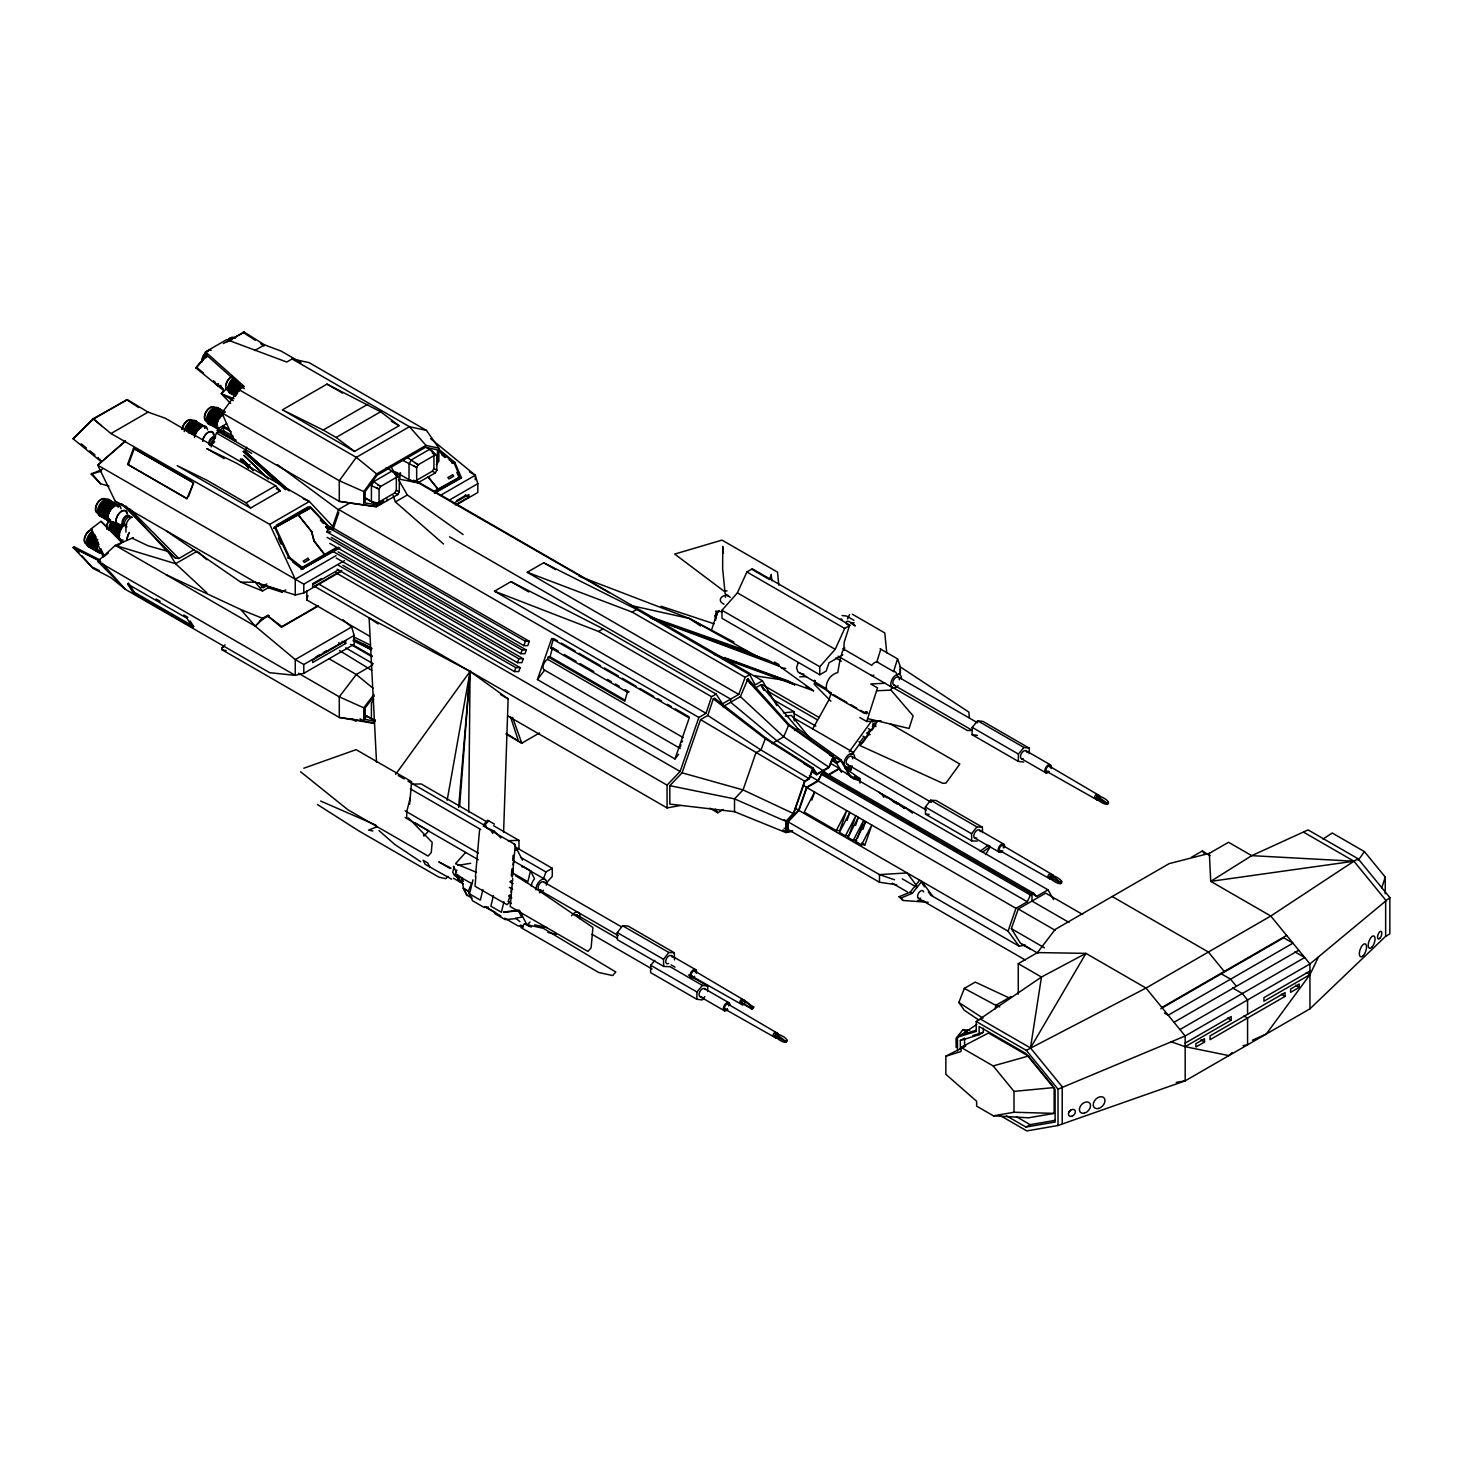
<?xml version="1.0" encoding="UTF-8"?>
<svg xmlns="http://www.w3.org/2000/svg" width="1463" height="1463" viewBox="0 0 1463 1463"><rect width="100%" height="100%" fill="white"/><g stroke="black" fill="none" stroke-linecap="round" stroke-linejoin="round"><path stroke-width="1.5" d="M468.709 811.965L470.08 671.407L369.115 617.843L314.6 586.37M654.839 960.35L650.724 965.306L650.578 972.584L696.827 999.284L702.149 999.961L704.892 996.65M696.827 999.284L696.973 992.005L702.441 985.385L707.763 986.062L707.653 991.53M841.499 655.607L841.518 654.656A7.516 4.334 -60 0 1 844.846 647.963M1023.625 762.04L1018.285 761.382L972.054 734.682L972.2 727.385L977.668 720.784L982.99 721.442L1029.239 748.142L1029.129 753.61M1018.285 761.382L1018.431 754.085L1023.917 747.465L1029.239 748.142M503.601 832.081L508.118 698.875L470.08 671.407L395.65 774.329M342.964 619.745L351.65 627.005L354.174 635.417L354.174 644.25L303.792 673.346L295.252 675.357L269.686 672.687L125.434 589.388L110.95 577.684L93.083 568.394L82.129 555.94M843.749 650.377L844.169 642.257L849.528 625.652L846.547 623.915C844.224 614.753 863.956 632.821 850.716 622.945M459.675 805.784L470.08 671.407L447.148 800.298M458.632 807.485L470.08 671.407M409.622 804.321L411.615 781.681L356.131 749.659L303.792 768.221M475.42 876.739L479.626 829.375M475.841 876.977L475.018 886.231L507.058 904.719L510.258 901.19M511.319 875.624L511.922 868.839M512.727 859.787L513.129 855.252M509.91 896.289L508.118 901.537L511.282 903.366M511.062 892.137L511.447 887.602M512.452 876.282L515.269 844.59L491.367 830.783M512.708 878.55L510.221 906.548L587.907 951.407L591.107 947.878L592.917 927.487L521.541 878.861M715.425 615.009L715.7 620.074M108.701 514.025L107.348 515.47L98.368 510.276L98.606 509.142L106.909 513.001M98.368 510.276L99.722 508.85M88.53 539.774L97.509 544.949L96.156 546.394L97.271 546.101L88.292 540.908M102.995 514.976L103.562 516.22M110.182 506.052L109.944 507.186L111.06 506.875M109.56 528.289L119.655 533.172L118.54 533.465L109.56 528.289L109.798 527.155L119.893 532.038M110.676 527.997L110.914 526.845M118.54 533.465L118.759 532.331L109.798 527.155M121.374 524.047L121.136 525.18L122.252 524.888M196.755 427.196L196.517 428.33L197.633 428.019M207.325 418.509L208.679 417.065L207.325 418.509L216.305 423.685L216.524 422.551L207.545 417.376M214.75 409.512L215.921 407.811L223.108 411.944M215.628 409.274L215.921 407.811M219.139 414.267L218.901 415.401L220.017 415.108M237.646 392.779L228.685 387.585L228.905 386.451L237.207 390.292M228.685 387.585L230.038 386.159M233.001 393.748L233.312 392.285M469.97 892.211L472.97 879.848M482.9 889.595L480.358 900.129L468.837 893.472L472.604 900.787L484.125 907.444L488.386 907.06M493.415 895.667L490.873 906.2L501.407 912.272L503.949 901.738M410.17 798.012L406.732 811.782L406.732 818.402M512.873 864.724L513.787 861.085M513.111 869.04L512.196 877.087M513.074 860.665L530.557 870.759L527.832 881.695L511.995 872.57M845.047 766.722L850.863 770.087L851.96 765.716M369.115 635.893L306.809 599.94L307.925 595.551M680.222 748.434L544.638 670.145A6.273 3.621 -60 0 1 543.322 665.116A6.273 3.621 -60 0 1 547.656 659.338L548.296 657.052L550.033 656.814L624.573 699.863M625.14 689.658L629.072 691.908L627.334 692.145L550.838 647.981L553.471 638.526L557.403 640.794M550.033 656.814L552.557 647.743L558.445 651.145M627.334 692.145L624.811 701.216L548.296 657.052M880.799 649.188L876.831 661.843L893.6 671.517A7.516 4.334 -60 0 1 896.417 673.309M893.6 671.517L897.569 658.88L880.086 648.767M454.024 866.791L452.798 872.314L454.39 875.386L459.144 878.129M1381.767 887.858L1385.242 877.05L1364.43 851.612L1332.226 833.014L1323.009 839.049M711.841 629.181L716.742 613.985L715.626 611.187L722.375 611.717M751.671 569.217L769.556 579.549L771.22 574.374L771.842 580.701M815.275 680.642L814.141 684.154L830.929 701.216M847.571 618.94L849.546 614.588M812.623 729.049L828.991 699.735L831.057 693.297L826.705 690.518C824.602 683.002 830.289 674.224 837.75 672.559L840.439 657.545M859.897 717.583L866.681 721.497L877.526 687.884L870.741 683.971L885.115 683.258M867.614 718.589L909.072 728.464L913.131 715.864L890.967 690.079L891.9 687.189M680.441 805.491L667.073 807.923L667.073 785.137L680.112 771.495L698.857 717.455L706.026 713.304L711.585 696.699L716.12 694.084L722.521 703.794L738.76 694.413L745.161 677.314L749.696 674.699L755.255 684.885L762.424 680.752L776.762 705.532M792.178 831.405L785.869 832.557L734.517 811.691L669.816 804.101L669.816 785.686L682.087 772.83L700.539 719.631L707.763 715.462L713.304 698.857L714.511 698.162L765.643 737.901L813.081 768.057L816.976 773.964L828.844 767.124L833.453 756.298L836.836 762.497L841.225 759.974L851.338 777.438M785.869 832.557L785.869 821.346L793.33 813.519L804.577 781.132L808.966 778.59L813.081 768.057M459.199 881.403L455.432 874.069L456.84 869.955M276.909 482.369L243.443 451.427L245.199 451.427L289.089 490.452M245.199 451.427L246.662 447.184M326.889 531.91L328.407 527.558L332.32 527.576L529.295 641.288L527.796 645.64L523.882 645.64L326.889 531.91L330.803 531.91M332.32 527.576L338.593 509.453L349.822 502.979M333.71 527.393L338.794 512.727M514.427 671.554L515.781 667.64L520.151 667.658L518.798 671.554L514.427 671.554L337.13 569.198M517.5 662.666L518.853 658.752L523.242 658.752L521.889 662.666L517.5 662.666L336.271 558.025M520.865 653.705L522.145 650.011L526.278 650.011L524.998 653.705L520.865 653.705L329.778 543.376M523.882 645.64L525.382 641.288L529.295 641.288M537.433 679.564L551.661 638.526L689.219 717.931L674.973 758.968L537.433 679.564L544.638 670.145M784.15 828.186L787.606 830.179L787.606 821.731L798.597 810.228L806.588 787.222L818 780.639L822.425 773.104L822.425 771.385L816.683 774.695L811.508 771.714M896.691 884.786L879.464 882.262L788.1 829.503L788.1 821.84L798.963 810.465L806.881 787.606L818.238 781.059L821.346 774.293L824.474 772.482L1033.555 893.198L1036.645 896.38L1048.002 889.833L1053.671 899.617M811.819 800.06L814.598 792.068L804.211 812.056L836.287 830.582L839.744 830.582L846.675 810.593L836.287 830.582M847.059 820.414L849.838 812.404L839.433 832.392L845.413 835.848L848.869 835.848L855.8 815.86L845.413 835.848M855.581 825.333L858.36 817.323L847.955 837.311L853.276 840.384L856.733 840.384M857.428 838.39L863.664 820.396L853.276 840.384M862.877 829.411L865.621 821.529L855.325 841.225L861.506 844.809L864.98 844.809L871.802 825.095L861.506 844.809M1025.27 945.098L1019.126 946.214L1008.044 931.181L1015.962 908.322L1027.319 901.775L1030.427 895.009L1033.555 893.198M1037.889 953.218L1020.388 943.105L1011.354 928.676L1018.266 908.98L1045.698 893.143L1082.675 914.485M543.724 878.184L545.918 871.966L552.283 868.291L552.283 876.337L546.668 882.646M127.628 464.356L186.935 498.59L127.628 464.356L133.499 448.336L191.671 481.473M128.47 464.393L134.34 448.373M186.935 498.59L193.646 482.625L188.508 496.634M722.85 706.757L740.388 696.626L747.977 678.85L788.959 724.441L833.453 756.298M211.184 446.892L216.487 433.048L218.719 431.75L339.288 501.352L356.295 504.022L376.503 506.692L397.735 494.604L399.271 491.934L399.417 475.457M248.363 468.361L249.88 464.411M98.917 508.082L108.902 513.367L98.917 508.082L100.362 507.021L109.341 512.196L99.356 506.93M87.725 539.006L97.71 544.291L87.725 539.006L89.17 537.945L98.149 543.12M99.923 508.173L100.362 507.021M88.731 539.097L89.17 537.945M90.541 545.882L89.956 547.381L91.328 545.955M102.52 515.031L101.148 516.457M108.5 499.578L119.728 506.436L108.5 499.578L107.146 501.004M107.896 513.275L108.335 512.105M96.704 544.199L97.143 543.029L88.164 537.854M110.127 521.633L98.917 514.775L110.127 521.633L110.713 520.133M116.126 506.18L117.479 504.753M110.109 526.095L111.554 525.016L120.533 530.209L120.094 531.362L110.109 526.095L120.094 531.362M111.115 526.186L111.554 525.016M119.088 531.27L120.533 530.209M120.478 527.009L120.935 525.857M185.49 429.226L195.475 434.493L185.49 429.226L186.935 428.165L195.914 433.341M186.496 429.317L186.935 428.165M193.719 422.149L195.073 420.722L206.301 427.58L194.305 420.649M194.506 422.222L195.073 420.722M194.469 434.401L194.908 433.249L185.929 428.074M187.721 424.965L196.7 430.14L197.322 429.08L195.859 430.159L197.286 430.982L197.487 429.171L188.508 423.996L187.721 424.965L197.286 430.982M208.313 415.145L217.292 420.338L216.853 421.49L207.874 416.297L208.313 415.145L216.506 419.387M207.874 416.297L209.319 415.236M210.69 423.173L210.105 424.672L211.477 423.246M216.103 409.219L217.457 407.793L224.644 411.944M216.89 409.293L217.457 407.793M229.216 385.391L239.201 390.658L229.216 385.391L229.673 384.239L239.658 389.505L229.673 384.239M230.221 385.482L230.679 384.312M232.05 392.267L231.465 393.748L232.818 392.322M238.195 390.566L238.652 389.414M978.875 1020.095L964.318 1010.256L958.85 1002.484L964.318 988.403L975.254 982.094L1010.238 998.424M994.73 1009.177L996.358 1005.008L1010.97 996.577M980.21 851.21L988.183 845.285L990.268 846.492L985.623 854.557M819.774 674.754L721.972 618.3L721.972 610.272L737.407 592.862L746.88 571.978L752.348 568.833L850.149 625.286L844.681 628.45L835.208 649.334L819.774 666.726L819.774 674.754L826.138 671.078L829.064 662.794L842.834 654.839M715.188 615.795L715.992 613.747M716.651 615.722L717.217 614.46M798.14 662.721L796.567 667.622L797.774 671.736L826.705 688.927M1318.584 956.656L1309.952 974.651L1266.245 1034.048L1252.438 1040.211M109.03 486.173L100.49 483.741L91.181 474.122L102.3 469.276M100.49 483.741L91.657 473.281M100.691 506.363L101.331 505.247M108.335 501.206L109.158 499.779M108.975 501.571L109.798 500.145M89.499 537.287L90.139 536.189M108.335 510.77L108.975 509.673M108.847 511.062L109.487 509.965M109.158 511.245L109.798 510.148M89.316 547.18L90.139 545.754M108.847 521.066L109.67 519.639M110.292 520.005L109.487 521.431L99.868 515.872M117.954 506.747L118.777 505.338M206.374 357.612L207.015 356.497M111.883 524.357L112.505 523.26M97.655 551.99L98.478 550.563M99.1 550.929L98.295 552.356L88.676 546.815M119.527 528.783L120.167 527.686M120.039 529.076L120.679 527.96M187.264 427.489L187.886 426.391M194.908 422.35L195.731 420.923M195.548 422.716L196.371 421.289M217.566 385.61L218.389 384.184L218.206 385.976M194.908 431.914L195.548 430.817M195.42 432.207L196.042 431.11M209.648 414.578L210.27 413.48M204.71 426.099L204.527 427.891L205.35 426.464M230.989 383.653L231.629 382.556M217.292 409.421L218.115 407.994L225.302 412.145M209.465 424.471L210.27 423.045M230.807 393.547L231.629 392.139M217.292 419.003L217.932 417.888M218.426 418.18L217.804 419.278L208.825 414.102L209.465 413.005L219.249 418.656M238.652 388.079L239.292 386.982M239.146 388.372L239.786 387.274M217.804 429.281L218.609 427.854M371.419 485.661L373.76 481.601L392.029 471.049L397.735 476.591L380.599 486.484L379.063 489.154L379.063 503.601L371.419 501.425L371.419 485.661L379.063 489.154L376.101 487.453M365.567 498.042L373.76 502.778L380.599 504.479L377.655 502.778L394.772 492.885L396.327 490.215L396.327 475.768L399.271 477.487L394.37 472.403L386.177 467.685M417.156 479.974L432.371 471.177L433.926 468.507L433.926 454.06M396.674 475.036L400.533 472.805L399.417 479.133L417.869 482.827L435.334 472.896L436.87 470.208L436.87 455.779L431.969 450.695L426.208 447.367M373.76 699.058L371.419 703.118L371.419 718.882L375.241 719.961M455.615 863.554L465.618 852.49M230.624 403.386L221.37 393.785L223.583 390.402L195.896 367.963L206.758 354.851M318.148 605.645L281.884 626.585L267.638 615.85L281.39 627.334L317.654 606.395M1358.121 860.463L1364.43 851.612M849.18 751.872L871.948 720.546M860.372 741.778L863.188 737.901M852.417 753.866L860.372 742.911M867.01 733.786L869.662 730.147M872.332 726.489L874.984 722.832M877.672 721.094L859.897 745.527L942.757 783.272L945.939 783.107L959.819 764.033L889.906 723.673M863.133 742.216L865.255 739.309M873.813 727.532L871.692 730.439L868.528 728.611M436.321 464.667L438.882 461.32L438.882 448.19L426.464 430.396L309.114 362.641L292.106 358.947L286.766 362.038L226.692 339.617L205.478 351.87L244.303 386.543L238.963 389.633L221.937 412.987L234.226 440.692L235.872 439.741L235.872 440.948L221.937 433.597L223.601 432.646L234.117 438.735M438.882 448.19L426.026 445.392L376.631 473.921L356.295 457.37L339.288 480.724L339.288 501.352L376.503 506.692M363.775 504.698L363.775 491.568L376.631 473.921M715.937 614.167L718.534 611.296M374.491 723.289L363.775 720.948L363.775 707.818L373.961 694.45M374.309 695.913L365.165 707.909L365.165 719.302L375.077 721.46M674.973 758.968L678.594 754.268M1018.266 994.237L1018.266 963.66L1037.468 952.578L1055.225 929.407L1169.193 863.609L1209.334 853.368L1228.536 842.267L1251.725 855.654L1353.933 861.213L1358.121 858.781L1389.85 897.587L1389.85 933.906L1385.644 936.338L1309.952 1008.812L1185.176 1080.846L1058.005 1125.504L1026.825 1130.917L999.54 1115.153M669.14 966.696L663.672 966.403L617.423 939.721L617.276 932.589L622.598 925.768L628.084 926.061L674.315 952.76L674.461 959.874M663.672 966.403L663.507 959.289L668.847 952.468L674.315 952.76M977.211 841.152L971.743 840.859L925.494 814.178L925.348 807.046L930.669 800.224L936.137 800.517L982.386 827.217L982.496 832.557M971.743 840.859L971.578 833.745L976.918 826.924L982.386 827.217M333.527 527.283L309.37 501.462L165.118 418.162L148.056 412.127L127.281 399.6L93.138 418.711L73.15 438.845L100.764 461.32L101.971 460.626M928.182 902.287L902.982 900.458L899.068 896.746L910.224 892.137L919.678 880.159M899.068 896.746L901.135 897.953L912.309 893.326L921.763 881.366L932.845 896.398M969.859 1030.226L962.91 1029.714L956.052 1038.364L956.144 1047.508M101.148 503.821L101.935 502.851L110.914 508.045L110.713 509.837L101.148 503.821L110.713 509.837M101.733 504.644L101.935 502.851M99.356 515.415L100.362 514.171L103.964 516.238M110.127 509.014L110.914 508.045M97.728 539.719L89.956 534.745L90.743 533.776L96.137 536.884M90.541 535.568L90.743 533.776M108.902 518.707L108.335 520.59L109.341 519.347M118.265 507.039L119.271 505.796M99.722 552.63L88.164 546.339L88.731 544.455M223.583 389.085L217.073 385.135L218.078 383.891M88.164 546.339L89.17 545.096M188.306 425.788L188.508 423.996M121.904 527.832L112.925 522.657L113.712 521.688A9.381 5.413 -60 0 1 107.841 517.061A9.381 5.413 -60 0 1 114.169 506.088A9.381 5.413 -60 0 1 121.045 508.777M97.308 543.139L95.955 543.285M196.316 423.648L196.865 421.746M231.465 381.13L232.251 380.161L241.23 385.336L240.444 386.305L231.465 381.13L241.029 387.128M232.05 381.953L232.251 380.161M97.71 549.631L97.143 551.533L98.149 550.271M210.105 412.036L210.891 411.066L219.871 416.26L219.669 418.052L210.105 412.036L219.669 418.052M196.7 430.14L197.487 429.171M210.69 412.877L210.891 411.066M235.561 396.29L229.673 392.724L230.221 390.822M229.673 392.724L230.679 391.462M207.874 422.99L219.871 429.921L208.313 423.63L208.88 421.746M218.243 410.079L219.249 408.835L218.7 410.719M208.313 423.63L209.319 422.386M204.838 428.184L205.844 426.94M219.084 417.229L219.871 416.26M218.298 427.562L216.853 428.184M127.628 584.03L128.47 583.024L134.34 592.259L193.646 626.493L192.805 627.499L133.499 593.265L127.628 584.03L186.935 618.264L192.805 627.499M133.499 593.265L134.34 592.259M186.935 618.264L187.776 617.258L183.808 614.972M207.179 355.052L195.896 367.963L207.051 355.143M263.029 618.867L255.293 626.201L115.321 545.388L97.728 561.317L125.434 589.388L102.209 563.292M484.162 823.998L487.6 820.213L494.476 824.181M483.229 826.083L493.653 830.911M488.679 820.834L485.259 824.638L486.301 826.668M447.971 876.337L445.849 878.696L438.918 877.16L358.764 830.874L317.471 804.559M468.379 891.442L463.405 888.114M468.928 892.503L468.215 890.894M471.561 897.057L471.927 898.319M528.253 883.451L515.36 875.624M519.95 921.635L515.579 918.179L521.724 917.155L518.03 909.968M529.99 921.964L527.101 925.146L519.42 910.205M354.174 635.417L303.792 664.495L295.252 659.575L255.293 626.201L262.554 618.337L268.131 615.1M233.239 400.624L221.37 393.785L232.233 383.16M1232.139 1052.537L1228.883 1055.609L1185.176 1046.685L1171.15 1041.766M374.363 723.472L339.288 717.455L221.937 649.7L221.937 647.707L225.009 644.817M716.888 612.558L719.321 610.711M233.312 380.471L233.879 378.588M189.276 423.191L190.135 422.423L199.114 427.598L198.547 429.5L189.276 423.191L198.547 429.5M189.568 424.307L190.135 422.423M102.703 502.047L103.562 501.279L112.541 506.454L111.974 508.356L102.703 502.047L111.974 508.356M228.905 391.389L229.801 389.524L228.905 391.389L236.092 395.522M102.995 503.162L103.562 501.279M220.931 416.571L211.66 410.262L212.519 409.494L221.498 414.687L220.931 416.571L221.791 415.803L212.519 409.494M109.944 502.943L111.298 502.815M91.511 532.971L92.37 532.203L91.803 534.105L91.511 532.971L95.095 535.056M108.701 518.268L107.585 519.255L98.368 513.202L108.079 519.548M210.471 422.35L217.658 426.483L216.524 427.489L217.42 425.623M87.414 545.004L88.292 543.139L87.414 545.004L98.679 551.514M96.393 545.26L87.414 540.066L87.177 541.219L97.198 547.765L87.067 542.224L87.067 543.248L97.509 549.192L96.393 550.198L97.271 548.332M115.175 535.202L118.759 537.268L119.655 535.403M108.317 553.124L103.233 557.074L91.181 528.82L100.965 521.358L123.057 542.078M118.466 545.224L121.85 542.59L100.965 521.358M511.282 880.744L509.874 881.842L513.038 883.67M510.038 894.899L508.612 895.996L511.776 897.825M982.295 852.399L990.268 846.492M957.479 1050.855L957.479 1037.157L976.242 1031.397L976.242 1021.485L1041.455 977.046L1085.948 953.382L1146.004 988.055L1185.176 1035.987L1185.176 1080.846L1176.234 1082.401M957.479 1037.157L976.772 1024.521M223.327 343.549L244.211 332.083L264.547 344.866L281.225 351.138L300.976 362.55M127.281 399.6L93.083 419.332L73.15 438.845L74.266 437.419M227.112 341.958L244.211 332.083M101.422 425.733L93.138 418.711L110.95 433.542L148.056 412.127M254.781 350.498L264.547 344.866M235.744 393.785L228.575 388.591L229.728 387.933L236.915 392.066M228.575 389.633L229.728 388.957L236.915 393.108M190.958 421.819L200.833 426.483L200.833 427.836L190.958 423.173L190.958 421.819L200.833 426.483M214.238 408.378L213.342 410.243L214.238 408.378L339.288 480.724L363.775 491.568M207.216 420.539L208.368 419.881L217.347 425.056L216.195 425.733L207.216 419.515L208.368 418.839L213.763 421.947M223.217 413.572L222.321 415.419M221.937 414.98L223.601 414.029M207.216 419.515L216.195 424.691L217.347 424.014M226.6 423.703L218.719 428.257L218.719 431.75M231.227 431.841L223.528 427.397L221.425 428.604L221.425 431.914L223.528 430.707L233.147 436.248M114.26 505.338L105.281 500.163L104.385 500.675L114.26 505.338L114.26 506.692L104.385 502.028M108.39 516.841L107.238 517.518L98.259 511.282L99.411 510.624L106.598 515.799M98.259 512.324L99.411 511.666M282.469 409.823L326.999 384.111L380.618 411.761L399.07 425.715L354.521 451.427L282.469 409.823L323.195 430.031L336.088 437.474L354.521 451.427M99.996 559.963L74.266 546.906L73.15 547.546L93.083 568.394M87.067 543.248L88.237 541.548M126.55 524.431L123.678 525.199A5.505 3.182 -60 0 1 124.099 517.481A5.505 3.182 -60 0 1 129.914 517.445M97.198 546.723L96.046 548.442L97.198 547.765M109.451 530.337L109.451 529.295L118.43 534.47L119.582 533.812L114.205 530.703M111.243 531.362L118.43 535.513L119.582 534.855L112.413 530.703M323.195 430.031L367.725 404.318M336.088 437.474L380.618 411.761M246.058 502.851L275.629 485.771L280.164 490.946L250.575 508.027L177.206 465.673L206.85 480.211L246.058 502.851L250.575 508.027M126.111 506.216L165.74 549.905L175.469 558.098L178.87 558.482L194.122 549.667M355.93 457.59L409.823 426.483M197.084 551.295L175.578 563.712L115.321 545.388L133.407 537.634M110.95 433.542L269.686 524.357L309.37 501.462L303.152 498.7M276.379 525.217L308.016 506.948M310.631 507.917L273.764 528.271L310.631 507.917L330.565 529.204M397.698 473.189L395.357 474.542L395.357 471.836L411.359 481.071L418.199 482.772M437.474 461.247L437.474 449.854L425.587 447.276L377.07 475.274L365.165 491.605L365.165 502.998L376.924 504.845L383.69 500.931M393.108 495.482L395.376 501.9L407.336 494.988L463.113 534.544M261.146 587.23L266.815 583.956M266.833 585.657L263.029 587.833L258.951 582.621M302.695 567.059L336.051 547.802M434.474 490.965L460.095 476.975L453.951 462.729L438.772 450.293M166.087 530.722L240.828 582.183L262.554 590.979L268.131 587.742L281.884 592.149L285.706 589.936M292.527 561.81L300.738 568.193L302.804 567.79L338.593 547.253M434.602 491.824L460.095 476.975M303.024 568.412L337.807 548.332M436.157 491.55L461.412 477.761L454.755 462.29L438.937 449.342M301.085 569.528L339.873 547.93M434.365 493.378L461.412 477.761M340.605 571.722L303.792 592.972L295.252 595.002L295.252 579.202L336.088 555.629M440.29 495.463L475.292 475.256L477.816 483.668L477.816 492.501L456.493 504.808M295.252 595.002L255.293 582.219L115.321 501.407L97.728 465.161L125.434 441.076L97.728 465.161L303.792 584.139L344.482 560.64M448.739 500.437L477.816 483.668M312.497 583.81L321.513 578.598M456.858 500.456L465.874 495.244M337.953 570.113L312.643 584.706L312.643 587.285L341.83 570.424M453.384 503.455L468.946 494.476L468.946 497.036L455.322 504.9M259.554 621.062L269.192 615.502M221.937 647.707L223.601 646.756M351.65 627.005L295.252 659.575L295.252 675.357L97.728 561.317L100.764 561.664L73.15 547.546L98.003 559.78M316.099 656.832L319.702 654.747M323.323 652.663L326.926 650.578M345.725 643.427L312.643 662.538L312.643 659.959L345.725 640.867L345.725 643.427L342.049 641.306M706.026 713.304L494.494 591.18L510.971 581.652L603.122 628.834L716.12 694.084M738.76 694.413L527.229 572.271L543.706 562.761L636.698 609.449L749.696 674.699M372.48 665.171L356.295 674.498L339.288 696.827L339.288 717.455L363.775 720.948L360.081 718.827M355.93 721.369L352.382 718.9M364.58 717.638L366.939 716.285M494.494 591.18L598.586 631.467L603.122 628.834M527.229 572.271L632.162 612.083L636.698 609.449M539.518 732.963L521.779 743.186L506.033 734.097M755.329 687.994L760.742 684.885L797.847 728.647L841.225 759.974M515.799 850.259L518.981 848.412L518.981 840.384L493.561 825.699M765.643 737.901L760.943 749.952L755.914 752.842L743.058 789.91L734.517 798.871L734.517 811.691M788.959 724.441L783.674 736.822L771.787 743.679M794.5 730.586L797.847 728.647M896.764 675.303L900.312 673.254L900.312 666.653L897.569 658.88M709.829 808.179L717.748 812.751L723.271 809.551M804.156 763.814L812.788 768.788L816.683 774.695M812.788 768.788L809.277 778.974L804.869 781.516L793.696 813.757L786.344 821.456L786.344 831.88L792.617 830.746M849.875 776.158L840.932 760.705L836.525 763.247L833.16 757.029L829.119 767.508L823.395 770.836L823.395 772.537L824.711 771.787L827.82 774.969L839.213 768.386L841.499 772.318M850.058 754.597L853.606 752.549L794.226 718.26M827.564 775.683L838.921 769.117L1048.002 889.833M1191.467 857.263L1202.385 850.954L1210.029 855.672M1309.952 1008.812L1309.952 963.934L1270.78 916.021L1210.724 881.348L1251.725 855.654L1308.087 829.905L1358.121 858.781M960.368 1049.044L960.368 1040.486L964.574 1038.053L964.574 1046.612M960.368 1040.486L979.131 1034.707L983.337 1032.275L983.337 1028.178M976.242 1021.485L1026.276 1050.379L1146.004 988.055L1270.78 916.021L1353.933 861.213L1385.644 900.019L1385.644 936.338M1161.86 1007.458L1286.635 935.424M1160.854 1008.72L1283.673 937.801L1292.981 943.16L1168.187 1015.212L1164.475 1013.054M1058.005 1125.504L1058.005 1089.185L1185.176 1035.987L1309.952 963.934L1389.85 897.587M1173.984 1022.29L1298.76 950.255M1179.928 1029.55L1304.703 957.515L1294.92 951.864M1006.361 1115.775L1025.965 1127.077L1030.171 1124.663L1054.841 1120.384M1185.176 1043.119L1231.206 1016.547L1231.206 1020.113L1185.176 1046.685M1309.952 971.066L1263.941 997.638L1263.941 1001.222L1309.952 974.651L1306.313 972.548M1204.524 1042.022L1195.893 1047.014L1195.893 1043.686L1204.524 1038.712L1204.524 1042.022L1200.885 1039.919M1299.235 987.342L1290.604 992.335L1290.604 989.006L1299.235 984.032L1299.235 987.342L1295.578 985.239M1285.063 996.376L1210.066 1039.681L1210.066 1035.914L1285.063 992.609L1285.063 996.376L1281.423 994.273M774.549 1033.372C793.787 1037.45 788.502 1050.068 773.671 1035.127M960.99 1047.343L993.194 1065.942L1014.005 1091.38L1054.146 1087.558L1054.146 1113.38L1028.635 1117.805L993.395 1115.812L976.644 1106.138L976.644 1101.292L945.848 1074.299L945.848 1056.195L960.99 1051.531L960.99 1047.343L988.513 1033.024L1028.379 1056.048L1052.72 1085.802M945.848 1056.195L965.763 1046.008M91.181 528.82L98.954 544.583M377.198 826.76L368.566 830.07L372.864 831.002M961.685 1034.743L976.278 1030.245M972.913 1035.493L983.337 1032.275M976.717 837.988L975.144 838.208A4.608 2.67 -60 0 1 975.364 831.807A4.608 2.67 -60 0 1 980.283 831.606M91.181 474.122L101.221 471.196M993.194 1065.942L1028.379 1056.048M1107.985 802.456C1107.326 804.613 1108.497 803.736 1098.384 796.914M454.755 462.29L452.689 462.692L449.159 459.821M451.884 463.131L453.951 462.729M298.159 514.994L311.838 531.855L313.96 540.579L325.17 555.007M311.491 531.91L313.96 540.579M287.589 557.97L289.674 557.568L302.804 567.79M1243.093 1045.606L1247.573 1044.82L1247.573 1018.029L1243.916 1015.925M993.395 1115.812L1014.005 1112.246L1054.146 1113.38M1025.965 1127.077L1055.116 1122.03L1055.116 1089.46L1025.526 1053.287L979.131 1026.496L979.131 1034.707M806.534 676.528L799.749 676.857M457.828 865.383L470.72 863.298M550.838 647.981L552.557 647.743M503.619 912.034L517.299 910.407M503.437 912.437L517.116 910.791M783.345 712.92L794.208 711.75L794.208 720.857M785.338 716.102L791.465 715.444L810.923 739.583M854.337 779.194L859.951 778.572L859.951 783.071M855.782 779.633L859.458 779.23L854.282 776.25M515.799 918.618L505.156 919.605L494.64 913.515M727.038 590.906L723.856 591.07L674.717 554.075L722.009 540.103L777.511 572.124L778.791 585.145M852.655 622.817L854.063 622.744M900.312 668.884L900.312 673.254M876.593 690.792L890.967 690.079M867.157 711.823L865.547 711.823L867.778 713.121M866.681 721.497L881.055 720.802M970.664 730.421L967.464 730.586L889.778 685.726M412.365 784.168L421.179 783.93L485.734 821.182M507.954 840.695L518.981 840.384M243.37 451.646L245.126 451.646L288.961 490.818M240.499 459.272L248.235 467.557L240.499 459.309L242.474 459.291L253.428 470.647L242.456 459.309M240.828 582.183L255.293 582.219L262.554 590.979M1037.468 952.578L1085.948 953.382L1030.482 1047.947L1062.211 1086.753L1062.211 1123.072M925.494 814.178L929.133 814.361M1049.757 874.545C1068.722 879.94 1062.778 890.492 1048.642 876.959M1061.681 881.311L1060.145 883.615M1061.352 881.787C1061.187 885.206 1059.175 879.446 1051.769 876.246M521.816 866.699L522.876 866.754M917.703 900.476L924.013 900.952M803.955 674.169L799.365 673.145M240.609 386.415L232.818 380.983M781.279 667.86L785.814 668.408M972.054 734.682L977.375 735.34M1096.519 795.269C1114.751 800.115 1110.234 811.416 1095.494 797.774M1108.241 801.925L1106.997 804.412M1107.272 803.9L1097.671 798.359M786.765 1039.846L785.54 1042.333M786.619 1040.431C786.143 1043.21 785.448 1040.303 776.926 1034.835M754.634 675.778L783.967 680.149M669.816 785.686L734.517 798.871L785.869 821.346M292.106 358.947L409.439 426.702L426.464 430.396M221.937 649.7L226.198 650.633M364.58 716.852L365.585 717.071M534.617 924.854L547.18 927.633M528.326 926.152L531.508 926.847L528.344 925.018M523.114 925.823L520.279 925.201L523.461 927.03M522.181 926.756L517.902 925.823L504.717 918.197M547.839 932.406L556.397 934.29M630.187 605.335L689.567 618.538L733.969 642.092M650.56 617.642L768.24 660.27L779.596 666.305L813.519 690.792L713.761 654.254M730.256 597.306C724.551 591.948 715.041 599.976 723.966 604.182M682.087 772.83L743.058 789.91L793.33 813.519M168.044 551.441L148.019 545.754L132.145 538.183M221.242 431.768L216.945 430.415L219.212 432.774M661.02 606.212L714.072 623.823M894.551 879.793L879.464 874.6L788.1 821.84M648.639 616.179L747.209 650.998L761.565 658.478M650.651 617.459L768.587 661.331M724.331 657.564L788.338 681.026L794.775 684.739L722.557 658.332M874.874 726.087L875.99 726.489L872.826 724.66M652.352 618.648L779.596 666.305M579.092 576.203L689.567 618.538L747.209 650.998M221.37 393.785L234.025 398.668M166.087 574.703L240.828 609.541L262.554 618.337M455.724 863.737L476.536 872.35M775.097 676.381L794.775 684.739M320.653 801.047L375.9 825.132M363.775 707.818L339.288 696.827L298.434 673.236M358.984 642.751L371.2 648.548M115.321 501.407L125.361 506.289M353.022 640.703L371.401 649.737M353.625 636.862L369.993 644.909M353.443 639.148L371.858 648.219M93.138 567.498L99.21 570.533M753.738 1007.019L752.238 1007.477L752.073 1009.159L753.738 1007.019L742.107 1000.198M753.299 1007.33C752.878 1011.719 749.349 999.503 741.778 1000.692M964.318 988.403L997.071 1006.014M429.756 866.956L427.653 862.859L423.1 860.281L425.203 864.377L451.628 879.19M1046.795 771.458L1097.049 799.877M999.759 850.552L1050.068 878.952M725.319 1009.379L775.518 1037.779M691.688 976.095L741.96 1004.587M1303.88 832.319L1353.933 861.213L1210.724 881.348L1209.334 853.368M852.326 614.204L884.786 632.93L886.743 652.809M853.917 620.275L846.565 616.033L842.048 615.557M841.006 618.812L842.085 619.434M746.88 571.978L844.681 628.45M977.668 720.784L1023.917 747.465M898.154 676.93L977.631 722.832M1025.819 750.647L1050.16 764.692M842.743 648.603L871.729 665.336L872.771 664.074A7.516 4.334 -60 0 1 878.019 661.989M972.2 727.385L1018.431 754.085M737.407 592.862L835.208 649.334M894.058 685.178L971.597 729.946M1021.723 758.876L1046.063 772.921M838.08 656.174L892.777 687.756M728.172 595.587L725.136 593.832L722.649 568.723L722.74 546.376L723.399 553.105M835.775 657.929L841.371 661.166M721.972 610.272L819.774 666.726M326.999 384.111L342.58 393.108M391.279 421.216L399.07 425.715M469.367 471.836L475.292 475.256L475.292 479.773M432.371 453.183L436.87 455.779M831.167 692.822L816.244 684.209L814.47 680.24M833.032 694.431L846.821 702.386M850.771 704.672L856.678 708.092M860.628 710.36L866.535 713.779M829.228 693.041L864.688 713.505M433.926 468.507L436.87 470.208M872.643 722.96L875.807 724.788M806.022 686.476L813.519 690.792M432.371 471.177L435.334 472.896M407.464 457.645L418.199 464.777L435.334 454.883L429.628 449.342L411.359 459.894L409.018 463.954L409.018 479.718L416.662 481.894L416.662 467.447L418.199 464.777L415.254 463.076M465.271 494.915L468.946 497.036M413.7 465.746L416.662 467.447L403.166 460.571M866.956 732.725L870.119 734.554L868.656 734.627L866.187 738.01L863.024 736.182M417.997 481.894L762.424 680.752M413.7 480.175L609.34 592.826M233.001 379.356L236.604 381.422M762.077 684.538L819.262 717.565M235.104 381.514L240.481 384.623M858.909 741.851L862.073 743.679M632.162 612.083L745.161 677.314M767.947 691.322L817.25 719.778M543.706 562.761L555.574 569.619M238.963 389.633L356.295 457.37M772.537 699.241L794.208 711.75M228.905 386.451L237.884 391.627M1112.209 896.508L1208.383 952.029L1224.257 971.45M229.801 387.293L236.969 391.426M794.171 713.578L815.86 726.105M228.575 388.591L237.536 393.785M228.685 390.511L235.854 394.663M222.01 387.622L217.073 385.135M229.216 392.084L234.61 395.193M396.327 490.215L399.271 491.934M930.669 800.224L976.918 826.924M851.941 756.499L931.419 802.401M979.607 830.216L1003.947 844.261M394.772 492.885L397.735 494.604M377.655 484.783L380.599 486.484L373.76 481.601M1221.294 973.828L1230.584 979.186L1236.381 986.263M1050.891 877.599L1060.474 883.122M925.348 807.046L971.578 833.745M835.757 757.706L840.932 760.705M846.858 764.18L926.335 810.063M974.523 837.878L998.863 851.923M829.558 755.127L833.16 757.029M1232.541 987.891L1242.306 993.523L1247.573 999.961L1247.573 1014.261M449.562 536.811L730.64 699.095L730.64 702.258L776.89 740.753L822.901 770.544L822.901 773.397L1031.982 894.094L1031.982 901.062L1068.959 922.403M831.35 760.248L836.525 763.247M216.689 407.72L223.857 411.871M215.061 408.031L222.23 412.182M830.6 763.393L839.213 768.386M213.342 408.909L223.217 414.907M598.586 631.467L711.585 696.699M510.971 581.652L528.765 591.93M365.348 498.17L376.924 504.845M211.66 410.262L220.62 415.455M211.477 411.908L220.438 417.083M208.88 416.388L217.859 421.582M222.925 425.824L228.649 429.134M208.441 418.199L215.628 422.35M847.296 787.057L859.128 793.897M872.936 801.87L876.886 804.138M890.693 812.111L894.625 814.397M900.55 817.817L904.5 820.085M908.432 822.371L912.382 824.638M918.307 828.058L922.239 830.344M953.803 848.558L957.753 850.844M989.317 869.059L995.224 872.478M1024.813 889.559L1028.763 891.827M1032.713 894.112L1036.645 896.38M821.346 774.293L1030.427 895.009M216.305 426.611L207.325 421.435L216.524 427.489M216.487 433.048L251.727 453.384M809.368 775.664L818 780.639M818.238 781.059L1027.319 901.775M1227.548 1018.01L1231.206 1020.113M194.542 425.239L199.937 428.348L199.937 427.013M190.446 423.538L199.407 428.732M338.593 509.453L698.857 717.455M189.093 424.819L198.072 430.012M561.335 643.062L575.087 650.998M579.019 653.284L600.635 665.756M604.566 668.024L618.319 675.961M622.25 678.229L636.003 686.184M639.934 688.451L653.687 696.388M657.619 698.656L661.55 700.923M667.439 704.325L671.371 706.592M675.303 708.86L689.055 716.815M1018.266 908.98L1055.244 930.322M803.132 785.229L806.588 787.222M806.881 787.606L1015.962 908.322M186.295 429.994L193.482 434.127M185.179 430.287L194.14 435.48M275.629 485.771L236.439 463.131L206.777 448.592L224.168 458.614M564.334 654.546L576.093 661.331M580.025 663.599L593.759 671.535M607.492 679.454L611.406 681.721M615.338 683.989L619.251 686.257M276.306 488.715L280.164 490.946M328.407 527.558L525.382 641.288M547.656 659.338L683.239 737.626M1011.354 928.676L1044.436 947.786M861.872 843.017L864.98 844.809M331.26 537.415L526.278 650.011M327.127 537.415L522.145 650.011M795.159 808.234L798.597 810.228M798.963 810.465L1008.044 931.181M1022.344 944.513L1030.226 949.066M338.081 551.844L523.242 658.752M1019.126 946.214L930.761 895.191L928.31 891.863M902.25 878.842L917.264 887.511M331.717 550.71L518.853 658.752M910.224 892.137L912.309 893.326M784.15 819.737L787.606 821.731M342.872 565.303L520.151 667.658M892.247 883.195L907.243 891.845M918.508 898.355L1025.161 959.929M338.483 565.285L515.781 667.64M133.499 448.336L192.805 482.589M1018.266 963.66L1041.455 977.046L1030.482 1047.947L980.448 1019.071M782.888 829.887L786.344 831.88M335.685 572.655L680.112 771.495M318.623 583.956L667.073 785.137M500.474 694.468L508.118 698.875M507.643 715.882L667.073 807.923M996.358 1005.008L999.723 1006.946M363.83 644.232L371.73 648.804M356.442 641.178L370.212 649.133M352.711 644.708L372.425 656.082M506.381 733.42L521.779 743.186L512.617 717.473M107.969 504.095L113.364 507.204L113.364 505.869M350.389 644.232L372.059 656.741M103.873 502.394L112.834 507.588M102.52 503.674L111.499 508.868M345.67 647.871L373.284 663.818M98.606 509.142L107.585 514.336M99.484 509.984L106.671 514.135M103.013 512.69L106.598 514.775M98.259 511.282L107.238 517.518M339.453 650.541L371.712 670.328M116.711 522.931L122.106 526.04L121.319 527.009L112.34 521.834L112.925 522.657M119.088 524.796L122.691 526.863M121.484 528.436L111.7 522.785L111.06 523.882L120.862 529.551M110.548 524.924L119.527 530.118M114.937 534.324L118.54 536.391M329.065 658.771L356.295 674.498L373.138 688.341M962.91 1029.714L967.957 1032.622M91.328 534.598L94.912 536.683M89.956 534.745L95.351 537.854M97.308 540.322L89.316 535.714L88.676 536.811L97.655 541.987M87.177 544.145L96.156 549.32M87.725 545.699L97.93 551.588M367.432 716.321L375.131 720.765M364.58 714.932L373.76 720.235M156.139 599.007L160.089 601.275M1016.438 1116.726L1030.171 1124.663M398.229 775.536L404.099 778.919M408.012 781.187L484.29 825.223M486.118 827.692L490.983 830.509L492.757 833.489M517.079 847.973L552.283 868.291M410.372 788.85L480.778 829.503M520.499 857.281L545.918 871.966M522.017 866.114L545.461 879.647M622.598 925.768L668.847 952.468M543.87 882.043L621.409 926.811M671.535 955.76L695.876 969.804M742.82 1003.143L752.403 1008.665M740.571 1002.502L752.073 1009.159M617.276 932.589L663.507 959.289M405.123 810.868L478.346 853.148M671.17 964.922L675.01 967.153M688.506 974.943L707.763 986.062M538.786 889.723L618.264 935.607M669.688 966.476L702.441 985.385M576.678 914.85L617.386 938.35M704.343 988.567L728.684 1002.612M415.529 823.12L428.769 830.765L423.959 836.068L423.392 834.934M405.123 817.47L478.346 859.75M776.213 1036.279L785.796 1041.802M650.724 965.306L696.973 992.005M591.966 934.29L652.059 968.981M700.247 996.797L724.587 1010.842M509.38 887.383L512.544 889.211M451.006 868.108L438.827 861.908L450.257 868.51M455.432 874.069L460.607 882.207M461.577 877.782L471.543 883.542L468.343 891.113L470.062 894.533M453.457 878.239L463.241 883.89M468.27 891.223L463.204 888.279L466.971 895.612M470.245 897.057L467.063 895.21L463.515 888.334L461.467 877.562L463.35 881.22M484.985 906.493L495.518 912.565M485.862 907.316L500.949 916.021M804.577 781.132L700.539 719.631M1003.033 845.632L1052.775 874.892M1049.41 766.173L1099.225 795.506M694.962 971.176L744.649 1000.509M727.952 1004.093L777.694 1033.39M808.966 778.59L760.943 749.952L707.763 715.462M420.704 861.725L394.772 844.444L378.972 830.582M813.227 771.623L816.976 773.964M871.198 675.284L871.345 675.394A7.516 4.334 -60 0 0 873.868 675.211M812.349 768.477L764.802 738.394L713.304 698.857M242.895 332.266L255.275 340.239M260.579 343.659L264.126 345.945M958.85 1002.484L983.045 1018.175M126.385 399.527L138.674 407.555M899.818 666.598L968.853 712.115L969.457 718.223M828.844 767.124L783.674 736.822L740.388 696.626M689.567 618.538L700.558 626.018M378.094 623.951L369.115 617.843L376.521 762.15M845.157 768.166L859.951 778.572M833.179 759.919L836.836 762.497M832.721 756.718L788.118 724.935L746.77 679.545M277.385 464.612L339.526 510.642M903.841 806.607L912.418 813.117M897.642 803.022L904.518 808.234M895.703 801.907L904.353 808.564M890.382 798.835L897.313 804.156M887.84 797.372L894.771 802.693M887.072 797.902L881.878 793.915L883.853 797.335M878.714 792.086L883.908 796.091M846.638 773.58L853.569 778.901M303.152 569.125L288.906 558.043L274.495 527.101L310.083 506.545L331.754 529.697M300.592 771.751L347.92 809.789L428.074 856.074L431.256 852.545L432.17 842.341L408.415 817.908M196.719 367.487L203.65 373.102M217.53 384.294L221.004 387.092M81.197 443.801L86.39 448.007M89.846 450.805L95.04 455.011M430.634 438.644L475.292 475.256M440.381 452.616L445.648 456.931M441.771 454.828L445.136 457.59M395.376 501.9L443.508 543.998M329.596 526.497L332.979 529.496M244.303 388.774L205.478 354.101L205.478 351.87M243.443 451.427L285.413 489.684M325.7 526.424L329.065 529.496M325.536 526.918L328.901 529.99M198.584 552.1L206.795 559.726M206.795 592.698L175.578 563.712L167.239 550.125M268.241 478.712L243.864 455.286L268.204 478.803M129.713 508.868L178.87 558.482M121.557 503.674L175.469 558.098M494.073 830.856L500.84 837.97M78.984 552.63L74.266 546.906M320.397 520.188L323.488 523.48M409.439 426.702L426.026 445.392M240.828 609.541L255.293 626.201M1026.276 1050.379L1058.005 1089.185M428.275 476.901L438.425 489.611L427.928 476.975M298.507 514.921L311.838 531.855M313.612 540.652L324.823 555.08M922.147 883.506L924.616 886.852M917.008 886.285L907.151 872.936L879.464 874.6L879.464 882.262M901.135 897.953L902.982 900.458M1202.385 850.954L1204.579 854.063M725.227 596.941L725.41 597.288M715.37 809.167L717.748 812.751M190.117 620.952L193.646 626.493M835.647 761.51L841.243 771.184M760.742 684.885L763.997 690.499M390.603 466.002L396.18 475.658M398.411 479.535L407.336 494.988M747.977 678.85L750.757 683.952M514.135 843.932L522.51 860.207M461.302 877.617L457.224 874.472L460.991 881.805M453.384 866.315L456.547 872.442M715.809 618.355L715.188 616.252M848.887 766.063L850.863 770.087M530.557 870.759L534.525 878.824A7.516 4.334 -60 0 0 531.398 885.59L531.416 886.231M275.83 527.869L289.674 557.568M278.372 538.165L281.134 544.108M269.686 524.357L295.252 579.202M100.782 548.57L103.526 554.568M456.84 472.366L459.345 478.163M281.884 592.149L281.39 590.814L267.638 586.425L268.131 587.742M510.55 716.907L518.195 740.26M1385.242 877.05L1385.242 893.747M1014.005 1091.38L1014.005 1112.246M387.073 498.974L387.073 500.602M338.941 642.513L338.941 643.629M306.809 590.906L306.809 599.94M303.792 584.139L303.792 592.972M303.792 664.495L303.792 673.346M229.728 387.933L229.728 388.957M223.528 427.397L223.528 430.707M223.601 432.646L223.601 433.871M216.195 424.691L216.195 425.733M208.368 418.839L208.368 419.881M191.854 421.307L191.854 422.642M125.946 525.126L125.946 532.111M118.43 534.47L118.43 535.513M116.473 532.002L116.473 533.355M110.237 504.369L110.237 505.412M105.281 500.163L105.281 501.498M106.47 505.357A8.156 4.718 -60 0 1 103.343 510.77M98.935 513.312A8.156 4.718 -60 0 1 96.576 504.479A8.156 4.718 -60 0 1 105.72 499.194M126.806 526.497A5.431 3.145 -60 0 1 125.215 520.609A5.431 3.145 -60 0 1 131.323 517.079M121.027 524.833A8.156 4.7 -60 0 1 116.016 520.828A8.156 4.7 -60 0 1 121.52 511.3A8.156 4.7 -60 0 1 127.482 513.623M126.239 525.345A5.431 3.145 -60 0 1 123.678 519.712A5.431 3.145 -60 0 1 130.28 516.914M103.306 515.726A9.381 5.413 -60 0 1 97.546 511.117A9.381 5.413 -60 0 1 103.891 500.145A9.381 5.413 -60 0 1 110.749 502.833M126.604 527.32A6.309 3.639 -60 0 1 127.574 521.139A6.309 3.639 -60 0 1 132.438 517.225M119.381 524.65A7.717 4.462 -60 0 1 118.156 514.537A7.717 4.462 -60 0 1 126.897 513.678M106.196 505.393A7.717 4.462 -60 0 1 101.861 511.721M99.063 512.91A7.717 4.462 -60 0 1 97.82 512.8M96.814 512.215A7.717 4.462 -60 0 1 96.101 511.209M95.735 509.837A7.717 4.462 -60 0 1 99.063 501.26A7.717 4.462 -60 0 1 105.482 499.541M94.528 538.219A8.156 4.718 -60 0 1 92.169 541.694M86.445 544.126A8.156 4.718 -60 0 1 84.964 536.372A8.156 4.718 -60 0 1 92.169 529.387M102.41 552.593A9.381 5.413 -60 0 1 98.021 542.883M95.516 544.163A9.381 5.413 -60 0 1 93.851 545.644M92.114 546.65A9.381 5.413 -60 0 1 86.354 542.389A9.381 5.413 -60 0 1 92.114 531.471M94.29 538.146A7.717 4.462 -60 0 1 90.669 542.645M85.622 543.157A7.717 4.462 -60 0 1 85.622 535.476A7.717 4.462 -60 0 1 92.041 529.789M127.244 539.975A8.156 4.7 -60 0 1 129.457 532.55A7.717 4.462 -60 0 0 127.263 539.573M123.111 540.121A9.381 5.413 -60 0 1 119.088 534.379A9.381 5.413 -60 0 1 124.794 524.486M116.912 525.308A8.156 4.718 -60 0 1 113.09 530.063M107 529.515A8.156 4.718 -60 0 1 108.829 520.627M108.792 530.429A9.381 5.413 -60 0 1 111.334 521.889M116.674 525.235A7.717 4.462 -60 0 1 113.053 529.734M106.927 527.832A7.717 4.462 -60 0 1 109.012 520.81M221.004 385.446A9.381 5.413 -60 0 1 215.299 382.154M215.335 382.922A8.156 4.718 -60 0 1 213.525 381.24M214.512 381.953A7.717 4.462 -60 0 1 213.799 380.929M201.931 361.782A8.156 4.718 -60 0 1 205.442 352.729M206.905 351.431A8.156 4.718 -60 0 1 211.166 350.297M205.423 357.74A9.381 5.413 -60 0 1 206.649 355.619M202.241 361.562A7.717 4.462 -60 0 1 205.57 352.985M206.941 351.76A7.717 4.462 -60 0 1 208.368 350.937M227.826 339.8A8.156 4.718 -60 0 1 234.61 337.99M230.532 340.824A9.381 5.413 -60 0 1 232.196 339.343M233.934 338.337A9.381 5.413 -60 0 1 235.598 337.898M227.954 340.074A7.717 4.462 -60 0 1 234.373 338.355M236.787 382.666A8.156 4.718 -60 0 1 230.697 390.219M229.252 390.621A8.156 4.718 -60 0 1 225.887 384.678A8.156 4.718 -60 0 1 232.215 376.156M238.652 391.481A9.381 5.413 -60 0 1 242.236 385.281M233.623 393.035A9.381 5.413 -60 0 1 227.862 388.774A9.381 5.413 -60 0 1 233.623 377.856M236.494 382.684A7.717 4.462 -60 0 1 230.733 389.853M229.362 390.219A7.717 4.462 -60 0 1 228.137 390.109M227.131 389.524A7.717 4.462 -60 0 1 226.418 388.518M226.034 385.501A7.717 4.462 -60 0 1 232.16 376.521M209.758 445.557A5.431 3.145 -60 0 1 210.965 439.632A5.431 3.145 -60 0 1 215.646 436.925M202.626 441.369A8.156 4.7 -60 0 1 208.349 432.28A8.156 4.7 -60 0 1 214.055 434.767M211.038 445.465A5.431 3.145 -60 0 1 215.354 438.004M193.043 426.501A8.156 4.718 -60 0 1 189.916 431.914M181.997 429.464A8.156 4.718 -60 0 1 186.222 421.454A8.156 4.718 -60 0 1 192.293 420.338M213.763 443.015A6.309 3.639 -60 0 1 214.586 441.588M184.173 431.567A9.381 5.413 -60 0 1 190.739 421.125A9.381 5.413 -60 0 1 197.322 423.977M194.469 437.51A9.381 5.413 -60 0 1 201.034 427.068A9.381 5.413 -60 0 1 207.618 429.921M213.086 433.45A7.717 4.462 -60 0 1 213.47 434.822M202.644 441.076A7.717 4.462 -60 0 1 206.63 433.487A7.717 4.462 -60 0 1 212.373 432.426M192.769 426.519A7.717 4.462 -60 0 1 188.434 432.865M182.308 429.336A7.717 4.462 -60 0 1 186.295 421.746A7.717 4.462 -60 0 1 192.055 420.686M208.752 444.222A5.505 3.182 -60 0 1 210.251 439.211L213.123 436.651A5.505 3.182 -60 0 1 214.988 436.468M215.427 413.572A8.156 4.718 -60 0 1 210.855 420.265M206.594 421.417A8.156 4.718 -60 0 1 206.027 411.743A8.156 4.718 -60 0 1 214.677 407.409M210.599 424.398A9.381 5.413 -60 0 1 209.099 412.109A9.381 5.413 -60 0 1 219.706 411.066M220.876 430.341A9.381 5.413 -60 0 1 216.853 424.599A9.381 5.413 -60 0 1 222.559 414.706M215.134 413.608A7.717 4.462 -60 0 1 210.818 419.936M206.777 421.033A7.717 4.462 -60 0 1 205.771 412.767A7.717 4.462 -60 0 1 213.415 407.189M100.142 459.473A9.381 5.413 -60 0 1 98.058 457.535M1027.008 752.476A4.608 2.67 -60 0 0 1023.423 751.214L1021.832 752.823A4.608 2.67 -60 0 0 1020.589 757.487A4.608 2.67 -60 0 0 1023.259 758.767M778.974 664.623A708.074 541.877 87.2 0 1 774.439 662.044M848.229 764.527A4.608 2.67 -60 0 1 846.254 761.107A4.608 2.67 -60 0 1 850.021 756.28A4.608 2.67 -60 0 1 852.636 758.858M1002.722 850.771A4.608 2.67 -60 0 1 998.168 850.533A4.608 2.67 -60 0 1 1001.753 844.151A4.608 2.67 -60 0 1 1004.441 847.699M1049.995 877.142A2.14 1.225 -60 0 0 1051.641 878.55A2.14 1.225 -60 0 0 1052.574 875.203A2.14 1.225 -60 0 0 1049.995 877.142A2.14 1.225 -60 0 1 1048.093 877.416A2.14 1.225 -60 0 1 1048.569 874.856A2.14 1.225 -60 0 1 1050.58 874.051M1001.167 850.625A2.963 1.719 -60 0 1 999.339 848.814A2.963 1.719 -60 0 1 1001.972 845.431A2.963 1.719 -60 0 1 1003.362 847.845M1052.519 877.855A2.451 1.408 -60 0 1 1049.739 878.367A2.451 1.408 -60 0 1 1051.769 874.764A2.451 1.408 -60 0 1 1052.83 877.288M850.222 765.917A7.516 4.334 -60 0 1 844.096 763.814A7.516 4.334 -60 0 1 849.509 754.14A7.516 4.334 -60 0 1 854.685 757.944M1049.282 771.641A4.608 2.67 -60 0 1 1044.856 771.092A4.608 2.67 -60 0 1 1048.605 764.802A4.608 2.67 -60 0 1 1051.092 768.605M1096.281 798.176A2.14 1.225 -60 0 1 1094.635 797.719A2.14 1.225 -60 0 1 1095.696 795.104A2.14 1.225 -60 0 1 1097.524 795.086M1048.331 771.092A2.963 1.719 -60 0 1 1046.027 770.269A2.963 1.719 -60 0 1 1047.874 766.539A2.963 1.719 -60 0 1 1050.178 767.344M898.026 685.672A7.516 4.334 -60 0 1 890.894 685.251A7.516 4.334 -60 0 1 895.996 674.992A7.516 4.334 -60 0 1 901.354 678.978M894.789 685.269A4.608 2.67 -60 0 1 893.015 681.612A4.608 2.67 -60 0 1 896.892 676.948A4.608 2.67 -60 0 1 899.324 679.765M1070.806 1109.649A4.06 2.835 -46.8 0 1 1068.703 1111.935M680.588 746.788A6.273 3.621 -60 0 1 680.88 744.539M681.868 742.18A6.273 3.621 -60 0 1 682.581 741.101M672.212 957.149A4.608 2.67 -60 0 0 670.914 955.43L669.341 955.632A4.608 2.67 -60 0 0 665.738 961.063A4.608 2.67 -60 0 0 668.646 963.532M920.684 898.136A4.389 2.524 -60 0 1 917.612 896.654A4.389 2.524 -60 0 1 920.154 891.333A4.389 2.524 -60 0 1 923.683 891.9M574.282 915.417A4.608 2.67 -60 0 1 577.885 916.698M727.806 1009.561A4.608 2.67 -60 0 1 723.435 1009.305A4.608 2.67 -60 0 1 726.562 1002.996A4.608 2.67 -60 0 1 729.854 1005.447M701.801 996.687A4.608 2.67 -60 0 1 699.753 991.786A4.608 2.67 -60 0 1 705.349 989.555M727.385 1008.556A2.963 1.719 -60 0 1 724.587 1008.391A2.963 1.719 -60 0 1 726.599 1004.331A2.963 1.719 -60 0 1 728.702 1005.904M571.503 915.82A7.516 4.334 -60 0 1 577.958 912.272A7.516 4.334 -60 0 1 579.494 918.654M694.651 976.315A4.608 2.67 -60 0 1 690.097 976.077A4.608 2.67 -60 0 1 693.681 969.695A4.608 2.67 -60 0 1 696.37 973.242M774.805 1036.078A2.14 1.225 -60 0 1 773.141 1035.493A2.14 1.225 -60 0 1 774.494 1032.805A2.14 1.225 -60 0 1 776.14 1033.39M743.936 1003.746A2.14 1.225 -60 0 1 741.832 1003.49A2.14 1.225 -60 0 1 743.753 1000.601A2.14 1.225 -60 0 1 744.557 1002.832M739.857 1002.484A2.14 1.225 -60 0 1 741.503 999.54A2.14 1.225 -60 0 1 742.747 1001.167M741.576 1002.941A2.14 1.225 -60 0 1 739.967 1002.85M744.009 1003.984A2.451 1.408 -60 0 1 741.576 1003.691A2.451 1.408 -60 0 1 743.789 1000.345A2.451 1.408 -60 0 1 744.704 1002.923M536.08 889.851A7.516 4.334 -60 0 1 541.895 879.464A7.516 4.334 -60 0 1 546.284 885.225M543.468 890.254A7.516 4.334 -60 0 1 539.408 892.704M692.566 976.333A2.963 1.719 -60 0 1 692.017 972.511A2.963 1.719 -60 0 1 695.4 972.072M540.981 889.833A4.608 2.67 -60 0 1 538.695 885.188A4.608 2.67 -60 0 1 544.309 882.628M109.743 507.862L110.292 509.106L109.743 507.862M218.7 416.077L219.249 417.321L218.7 416.077M100.508 504.772L99.868 505.887L109.67 511.538L110.292 510.441L100.508 504.772M187.081 425.916L186.441 427.031L196.243 432.682L196.865 431.585L187.081 425.916M230.807 382.081L230.185 383.178L239.969 388.847L240.609 387.75L230.807 382.081M119.125 529.387L118.924 531.179L119.125 529.387M524.266 924.122L521.066 927.652L598.751 972.493L612.631 975.547L615.813 972.017L543.303 928.31L524.266 924.122M95.479 543.779L94.912 545.681L95.479 543.779M117.863 530.868L117.296 532.751L117.863 530.868M307.998 558.281L303.225 561.042L304.322 562.432L309.095 559.671L307.998 558.281M452.634 474.78L447.861 477.541L448.958 478.931L453.731 476.17L452.634 474.78M193.537 420.722L202.516 425.916L193.537 420.722M106.964 499.578L115.943 504.772L106.964 499.578M1380.231 937.893A4.06 1.737 -70.4 0 0 1381.182 931.437A4.06 1.737 -70.4 0 0 1377.616 936.283A4.06 1.737 -70.4 0 0 1380.231 937.893M1363.333 955.558A6.876 2.944 -70.4 0 0 1365.839 944.293A6.876 2.944 -70.4 0 0 1359.639 951.206A6.876 2.944 -70.4 0 0 1363.333 955.558M1372.02 947.091A6.565 2.816 -70.4 0 0 1374.415 936.338A6.565 2.816 -70.4 0 0 1368.49 942.922A6.565 2.816 -70.4 0 0 1372.02 947.091M1098.274 799.31A2.14 1.225 -60 0 0 1099.316 795.945A2.14 1.225 -60 0 0 1096.738 797.774A2.14 1.225 -60 0 0 1098.274 799.31M1098.311 799.584A2.451 1.408 -60 0 0 1099.536 795.707A2.451 1.408 -60 0 0 1096.555 797.792A2.451 1.408 -60 0 0 1098.311 799.584M1071.904 1116.214A4.06 2.835 -46.8 0 0 1074.903 1110.179A4.06 2.835 -46.8 0 0 1068.904 1112.301A4.06 2.835 -46.8 0 0 1071.904 1116.214M1098.457 1108.497A6.876 4.791 -46.8 0 0 1104.474 1098.512A6.876 4.791 -46.8 0 0 1094.379 1101.017A6.876 4.791 -46.8 0 0 1098.457 1108.497M1084.339 1113.178A6.565 4.572 -46.8 0 0 1090.1 1103.651A6.565 4.572 -46.8 0 0 1080.462 1106.046A6.565 4.572 -46.8 0 0 1084.339 1113.178M776.798 1037.23A2.14 1.225 -60 0 0 777.859 1033.866A2.14 1.225 -60 0 0 775.262 1035.694A2.14 1.225 -60 0 0 776.798 1037.23M776.798 1037.468A2.451 1.408 -60 0 0 778.023 1033.591A2.451 1.408 -60 0 0 775.024 1035.694A2.451 1.408 -60 0 0 776.798 1037.468"/></g></svg>
